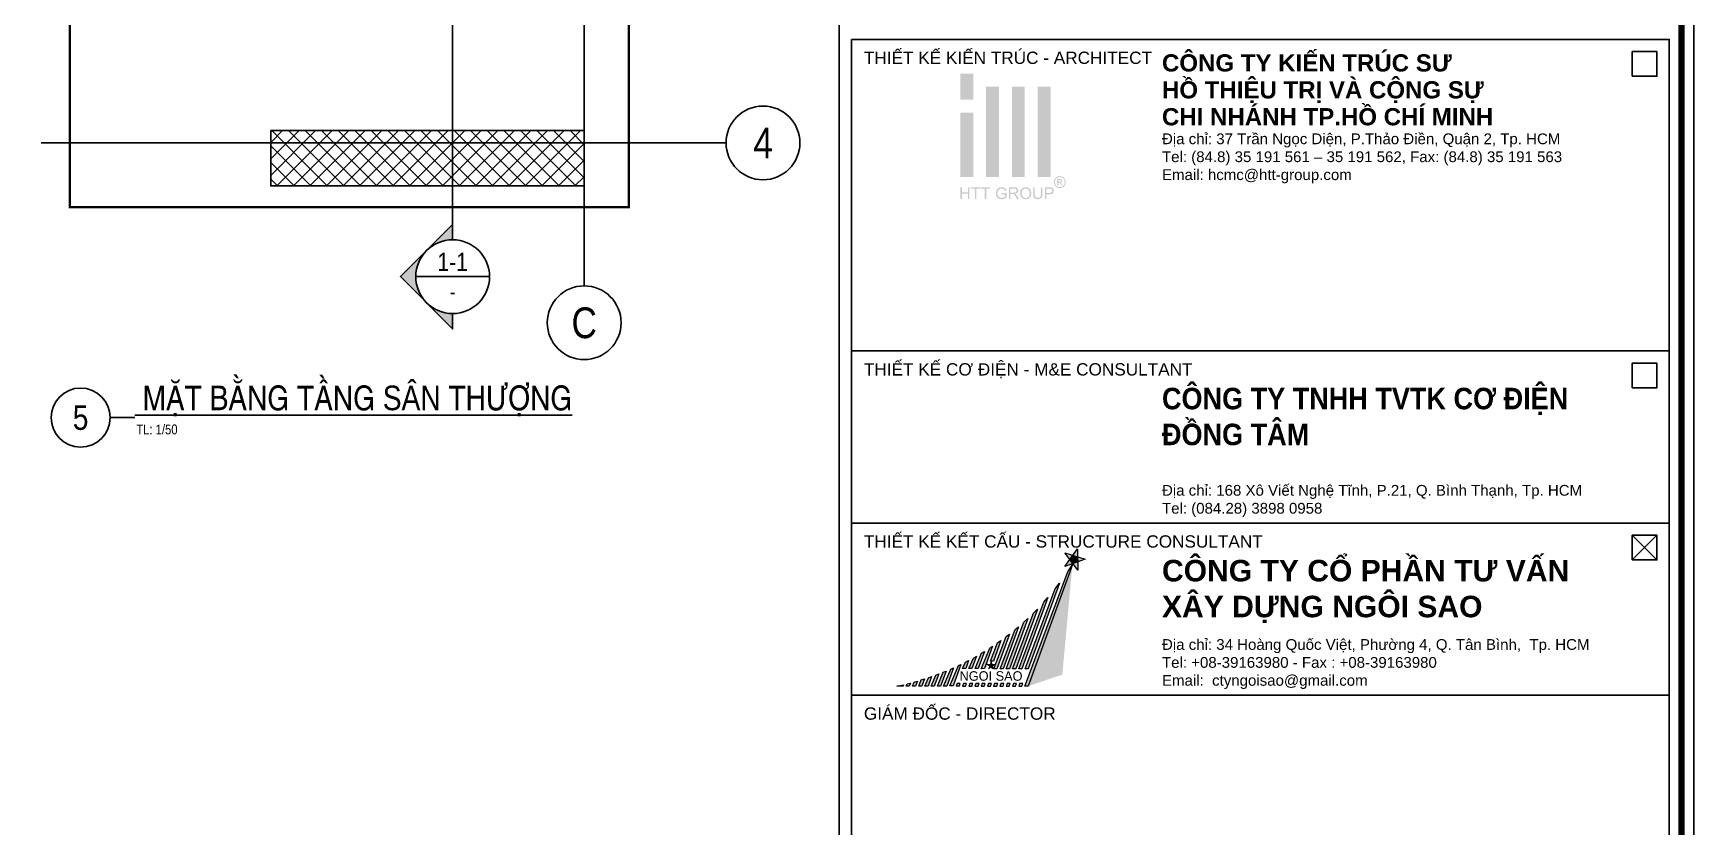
# Model space of a CAD drawing. Header units: millimetres. Extents: x 379264 to 1158416, y -283062 to 356890.
# Drawn here: x 721674 to 735180, y -19127 to -12671 of the extents above; entities that cross this region are included whole.
import ezdxf
from ezdxf.enums import TextEntityAlignment as Align

# ---------------------------------------------------------------- set-up
doc = ezdxf.new("R2010")
doc.units = ezdxf.units.MM
for name, pattern in [('BLOCK A - CHI TIET THANG 2$0$$0$HIDDEN', [0.375, 0.25, -0.125]), ('BLOCK A - CHI TIET THANG 2$0$HIDDEN', [0.375, 0.25, -0.125]), ('CENTER', [2, 1.25, -0.25, 0.25, -0.25])]:
    doc.linetypes.add(name, pattern=pattern)
for name, color, linetype in [('01PM. TEXT A', 3, 'Continuous'), ('03PM. TEXT C', 1, 'Continuous'), ('04PM. THIN', 7, 'Continuous'), ('05PM. FRAME', 4, 'Continuous'), ('07PM. WACO', 6, 'Continuous'), ('12PM. GRID', 8, 'CENTER'), ('13PM. HATCH', 8, 'Continuous'), ('BLOCK A - CHI TIET THANG 1$0$Concrete Line', 6, 'Continuous'), ('BLOCK A - CHI TIET THANG 1$0$Ky hieu Truc', 1, 'Continuous'), ('BLOCK A - CHI TIET THANG 2$0$Ky hieu Truc', 1, 'Continuous'), ('MB Ham 2$0$Wall Hatch', 134, 'Continuous'), ('mb_cot ham 2$0$Concrete Line', 6, 'Continuous')]:
    doc.layers.add(name, color=color, linetype=linetype)
doc.layers.add('CHG_XX_Khung ten$0$A1 BORDER$0$DGIONG', color=7, linetype='Continuous', lineweight=13, true_color=0x29ffff)
doc.layers.add('CHG_XX_Khung ten$0$A1 BORDER$0$STICK', color=7, linetype='Continuous', lineweight=9, true_color=0xe60000)
doc.layers.add('MB Ham 2$0$Wall Line', color=4, linetype='Continuous', lineweight=70)
doc.styles.add('[PMDC2013]STYLE', font='arial.ttf', dxfattribs={"width": 0.8})
doc.styles.add('BLOCK A - CHI TIET THANG 1$0$VNI-HelveC', font='VHELVCN_0.TTF')
doc.styles.add('BLOCK A - CHI TIET THANG 2$0$$0$Title Block Bold', font='VHELVEB_0.TTF')
doc.styles.add('BLOCK A - CHI TIET THANG 2$0$VNI-HelveC', font='VHELVCN_0.TTF')
doc.styles.add('BLOCK A - CHI TIET THANG 2$0$VNI-HelveCB', font='VHELVCB_0.TTF')
doc.styles.add('CHG_XX_Khung ten$0$A1 BORDER$0$ARIAL', font='arial.ttf')
doc.styles.add('CHG_XX_Khung ten$0$A1 BORDER$0$Arial - Bold', font='arialbd.ttf', dxfattribs={"height": 2.5})
doc.styles.add('CHG_XX_Khung ten$0$A1 BORDER$0$Star-AvoBold', font='VAVOB_0.TTF')
doc.styles.add('CHG_XX_Khung ten$0$title block pccc$0$ARIAL', font='arial.ttf')
pattern_1 = [(45, (-691944.65, -3824.53), (-67.351921, 67.351921), []), (135, (-691944.65, -3824.53), (-67.351921, -67.351921), [])]

# ---------------------------------------------------------------- blocks, each defined once
blk = doc.blocks.new('BLOCK A - CHI TIET THANG 2$0$HTT-Title')
at = {"lineweight": -2}
blk.add_line((6, 0), (11, 0), dxfattribs=at)
at = {"linetype": 'ByBlock', "lineweight": -2}
blk.add_circle((0, 0), 6, dxfattribs=at)
at = {"linetype": 'ByBlock', "lineweight": -2, "style": 'BLOCK A - CHI TIET THANG 2$0$VNI-HelveCB'}
blk.add_attdef('DWG.NAME', text='', height=5, dxfattribs=at).set_placement((11, 0), align=Align.BOTTOM_LEFT)
blk.add_attdef('NUMBER', text='', height=5, dxfattribs=at).set_placement((0, 0), align=Align.MIDDLE_CENTER)
at = {"linetype": 'ByBlock', "lineweight": -2, "style": 'BLOCK A - CHI TIET THANG 2$0$VNI-HelveC'}
blk.add_attdef('SCALE', text='', height=2, dxfattribs=at).set_placement((11.32, -1.41), align=Align.TOP_LEFT)
blk = doc.blocks.new('CHG_XX_Khung ten$0$A1 BORDER$0$HTT-Logo')
at = {"true_color": 0x134fb3}
h = blk.add_hatch(color=154, dxfattribs=at)
h.paths.add_polyline_path([(3, 29.1), (0, 29.1), (0, 23.1), (3, 23.1)])
h.paths.add_polyline_path([(3, 20.1), (0, 20.1), (0, 5.1), (3, 5.1)])
h.paths.add_polyline_path([(9, 26.1), (6, 26.1), (6, 5.1), (9, 5.1)])
h.paths.add_polyline_path([(15, 26.1), (12, 26.1), (12, 5.1), (15, 5.1)])
h.paths.add_polyline_path([(21, 26.1), (18, 26.1), (18, 5.1), (21, 5.1)])
h.paths.add_polyline_path([(2.12, 2.7), (1.76, 2.7), (1.76, 1.59), (0.36, 1.59), (0.36, 2.7), (0, 2.7), (0, 0), (0.36, 0), (0.36, 1.27), (1.76, 1.27), (1.76, 0), (2.12, 0)])
h.paths.add_polyline_path([(4.65, 2.7), (2.51, 2.7), (2.51, 2.38), (3.4, 2.38), (3.4, 0), (3.76, 0), (3.76, 2.38), (4.65, 2.38)])
h.paths.add_polyline_path([(6.95, 2.7), (4.81, 2.7), (4.81, 2.38), (5.7, 2.38), (5.7, 0), (6.06, 0), (6.06, 2.38), (6.95, 2.38)])
h.paths.add_polyline_path([(8.64, 1.36), (8.64, 1.41), (8.66, 1.58), (8.69, 1.75), (8.75, 1.9), (8.81, 2.03), (8.92, 2.17), (9.05, 2.28), (9.2, 2.37), (9.29, 2.39), (9.45, 2.43), (9.65, 2.44), (9.84, 2.42), (10, 2.37), (10.14, 2.29), (10.26, 2.18), (10.34, 2.03), (10.41, 1.86), (10.73, 1.95), (10.68, 2.11), (10.61, 2.26), (10.53, 2.39), (10.45, 2.47), (10.31, 2.57), (10.16, 2.65), (10.13, 2.66), (9.97, 2.71), (9.8, 2.74), (9.63, 2.75), (9.55, 2.74), (9.38, 2.73), (9.21, 2.7), (9.06, 2.65), (8.91, 2.58), (8.88, 2.56), (8.75, 2.47), (8.63, 2.36), (8.53, 2.23), (8.44, 2.07), (8.41, 1.99), (8.35, 1.84), (8.31, 1.68), (8.28, 1.51), (8.27, 1.34), (8.28, 1.26), (8.29, 1.09), (8.32, 0.92), (8.38, 0.77), (8.44, 0.62), (8.46, 0.58), (8.55, 0.44), (8.66, 0.32), (8.79, 0.21), (8.93, 0.12), (9, 0.09), (9.15, 0.03), (9.31, -0.01), (9.48, -0.04), (9.65, -0.05), (9.73, -0.04), (9.9, -0.03), (10.07, 0.01), (10.23, 0.06), (10.34, 0.11), (10.48, 0.18), (10.63, 0.27), (10.77, 0.38), (10.77, 1.38), (9.63, 1.38), (9.63, 1.06), (10.42, 1.06), (10.42, 0.56), (10.39, 0.53), (10.26, 0.45), (10.09, 0.37), (9.96, 0.32), (9.8, 0.29), (9.63, 0.28), (9.62, 0.28), (9.45, 0.29), (9.28, 0.33), (9.12, 0.4), (8.97, 0.49), (8.86, 0.61), (8.77, 0.75), (8.73, 0.85), (8.68, 1), (8.65, 1.17)])
h.paths.add_polyline_path([(13.16, 1.39), (13.28, 1.48), (13.3, 1.51), (13.39, 1.64), (13.44, 1.79), (13.46, 1.96), (13.46, 2.06), (13.42, 2.22), (13.35, 2.37), (13.31, 2.43), (13.19, 2.55), (13.05, 2.63), (13.01, 2.64), (12.87, 2.67), (12.7, 2.69), (12.5, 2.7), (11.3, 2.7), (11.3, 0), (11.66, 0), (11.66, 1.2), (12.07, 1.2), (12.11, 1.2), (12.28, 1.19), (12.44, 1.11), (12.49, 1.07), (12.62, 0.93), (12.67, 0.86), (12.77, 0.73), (12.88, 0.56), (13.23, 0), (13.68, 0), (13.21, 0.73), (13.13, 0.85), (13.03, 0.98), (12.92, 1.09), (12.86, 1.14), (12.7, 1.23), (12.86, 1.26), (13.03, 1.31)])
h.paths.add_polyline_path([(11.66, 1.51), (11.66, 2.4), (12.51, 2.4), (12.67, 2.39), (12.83, 2.35), (12.97, 2.27), (13.06, 2.13), (13.09, 1.96), (13.08, 1.87), (13.02, 1.72), (12.96, 1.64), (12.8, 1.55), (12.62, 1.52), (12.43, 1.51)], flags=16)
h.paths.add_polyline_path([(16.49, 1.43), (16.48, 1.6), (16.44, 1.77), (16.4, 1.92), (16.34, 2.07), (16.33, 2.09), (16.24, 2.23), (16.14, 2.36), (16.02, 2.47), (15.88, 2.57), (15.85, 2.59), (15.7, 2.66), (15.54, 2.71), (15.38, 2.74), (15.2, 2.75), (15.15, 2.75), (14.98, 2.73), (14.82, 2.7), (14.66, 2.64), (14.52, 2.57), (14.39, 2.48), (14.27, 2.37), (14.18, 2.26), (14.1, 2.14), (14.03, 2), (13.98, 1.84), (13.94, 1.68), (13.92, 1.5), (13.91, 1.31), (13.91, 1.29), (13.92, 1.12), (13.95, 0.96), (14, 0.8), (14.07, 0.64), (14.07, 0.62), (14.16, 0.48), (14.26, 0.35), (14.38, 0.23), (14.52, 0.14), (14.56, 0.12), (14.71, 0.04), (14.86, -0.01), (15.03, -0.04), (15.2, -0.05), (15.21, -0.05), (15.38, -0.03), (15.55, 0), (15.7, 0.05), (15.86, 0.12), (15.87, 0.13), (16.01, 0.22), (16.13, 0.33), (16.24, 0.46), (16.33, 0.61), (16.36, 0.69), (16.42, 0.84), (16.46, 1), (16.48, 1.17), (16.49, 1.35)])
h.paths.add_polyline_path([(14.28, 1.45), (14.3, 1.64), (14.34, 1.81), (14.4, 1.95), (14.47, 2.08), (14.57, 2.2), (14.73, 2.32), (14.88, 2.38), (15.04, 2.43), (15.21, 2.44), (15.38, 2.42), (15.54, 2.38), (15.69, 2.31), (15.82, 2.2), (15.93, 2.07), (16.01, 1.93), (16.04, 1.85), (16.09, 1.7), (16.12, 1.53), (16.12, 1.32), (16.11, 1.12), (16.08, 0.95), (16.03, 0.79), (15.96, 0.66), (15.86, 0.54), (15.8, 0.48), (15.67, 0.38), (15.53, 0.32), (15.37, 0.27), (15.2, 0.26), (15.12, 0.26), (14.95, 0.29), (14.8, 0.35), (14.67, 0.43), (14.54, 0.54), (14.45, 0.66), (14.37, 0.8), (14.32, 0.95), (14.29, 1.12), (14.28, 1.31)], flags=16)
h.paths.add_polyline_path([(17.31, 2.7), (16.96, 2.7), (16.96, 1.12), (16.96, 0.93), (16.98, 0.75), (17.02, 0.6), (17.06, 0.46), (17.07, 0.44), (17.15, 0.3), (17.27, 0.18), (17.4, 0.08), (17.51, 0.03), (17.67, -0.01), (17.84, -0.04), (18.02, -0.05), (18.2, -0.04), (18.37, -0.01), (18.52, 0.04), (18.66, 0.1), (18.68, 0.12), (18.81, 0.22), (18.91, 0.35), (18.99, 0.49), (19.02, 0.61), (19.06, 0.76), (19.07, 0.94), (19.08, 1.14), (19.08, 2.7), (18.72, 2.7), (18.72, 1.14), (18.72, 1.06), (18.71, 0.86), (18.68, 0.69), (18.62, 0.55), (18.55, 0.45), (18.49, 0.4), (18.36, 0.33), (18.19, 0.29), (17.99, 0.28), (17.92, 0.28), (17.75, 0.31), (17.6, 0.37), (17.46, 0.48), (17.38, 0.63), (17.34, 0.77), (17.32, 0.94), (17.31, 1.14)])
h.paths.add_polyline_path([(21.42, 1.25), (21.52, 1.34), (21.6, 1.45), (21.67, 1.59), (21.72, 1.75), (21.73, 1.92), (21.73, 1.97), (21.71, 2.13), (21.65, 2.29), (21.56, 2.44), (21.44, 2.55), (21.42, 2.56), (21.27, 2.63), (21.1, 2.67), (21.05, 2.68), (20.89, 2.7), (20.69, 2.7), (19.67, 2.7), (19.67, 0), (20.03, 0), (20.03, 1.1), (20.72, 1.1), (20.76, 1.1), (20.96, 1.11), (21.14, 1.14), (21.29, 1.19)])
h.paths.add_polyline_path([(20.03, 1.42), (20.03, 2.38), (20.72, 2.38), (20.93, 2.37), (21.06, 2.36), (21.16, 2.31), (21.28, 2.2), (21.34, 2.08), (21.37, 1.91), (21.36, 1.82), (21.31, 1.67), (21.22, 1.54), (21.09, 1.47), (20.93, 1.43), (20.73, 1.42)], flags=16)
h.paths.add_polyline_path([(23.87, 2.76), (24.01, 2.85), (24.13, 2.96), (24.24, 3.09), (24.33, 3.24), (24.35, 3.28), (24.42, 3.44), (24.47, 3.6), (24.5, 3.76), (24.51, 3.93), (24.51, 3.98), (24.49, 4.15), (24.46, 4.31), (24.4, 4.47), (24.33, 4.62), (24.29, 4.69), (24.19, 4.82), (24.08, 4.94), (23.95, 5.05), (23.81, 5.14), (23.77, 5.16), (23.61, 5.23), (23.45, 5.28), (23.29, 5.31), (23.12, 5.32), (23.08, 5.31), (22.92, 5.3), (22.76, 5.27), (22.6, 5.21), (22.44, 5.14), (22.38, 5.1), (22.24, 5.01), (22.12, 4.89), (22.01, 4.77), (21.92, 4.62), (21.89, 4.57), (21.82, 4.41), (21.77, 4.25), (21.74, 4.09), (21.73, 3.93), (21.73, 3.87), (21.75, 3.71), (21.79, 3.55), (21.84, 3.39), (21.92, 3.24), (21.95, 3.18), (22.05, 3.04), (22.16, 2.92), (22.29, 2.81), (22.43, 2.72), (22.48, 2.7), (22.64, 2.63), (22.79, 2.58), (22.96, 2.55), (23.12, 2.54), (23.18, 2.54), (23.34, 2.55), (23.5, 2.59), (23.66, 2.65), (23.82, 2.72)])
h.paths.add_polyline_path([(22.55, 2.92), (22.45, 2.98), (22.32, 3.09), (22.21, 3.21), (22.12, 3.35), (22.07, 3.44), (22.01, 3.6), (21.98, 3.76), (21.96, 3.93), (21.97, 4.03), (22, 4.19), (22.05, 4.35), (22.12, 4.51), (22.18, 4.61), (22.29, 4.73), (22.41, 4.85), (22.56, 4.94), (22.64, 4.98), (22.8, 5.04), (22.96, 5.07), (23.12, 5.09), (23.21, 5.08), (23.37, 5.06), (23.53, 5.01), (23.69, 4.94), (23.79, 4.88), (23.92, 4.77), (24.03, 4.65), (24.13, 4.51), (24.17, 4.41), (24.23, 4.25), (24.27, 4.09), (24.28, 3.93), (24.28, 3.83), (24.25, 3.67), (24.2, 3.51), (24.13, 3.35), (24.07, 3.25), (23.96, 3.13), (23.84, 3.01), (23.7, 2.92), (23.61, 2.87), (23.45, 2.81), (23.29, 2.78), (23.12, 2.77), (23.02, 2.77), (22.86, 2.8), (22.7, 2.85)], flags=16)
h.paths.add_polyline_path([(22.51, 3.16), (22.51, 4.65), (23.03, 4.65), (23.23, 4.64), (23.4, 4.62), (23.55, 4.52), (23.6, 4.47), (23.66, 4.31), (23.67, 4.25), (23.64, 4.09), (23.55, 3.96), (23.42, 3.87), (23.24, 3.82), (23.37, 3.75), (23.46, 3.64), (23.57, 3.47), (23.77, 3.16), (23.47, 3.16), (23.34, 3.39), (23.23, 3.58), (23.14, 3.7), (23.09, 3.74), (22.94, 3.79), (22.9, 3.79), (22.76, 3.79), (22.76, 3.16)], flags=0)
h.paths.add_polyline_path([(22.76, 4), (22.76, 4.45), (23.03, 4.45), (23.13, 4.45), (23.27, 4.42), (23.37, 4.35), (23.41, 4.21), (23.33, 4.06), (23.24, 4.02), (23.05, 4)], flags=0)
blk = doc.blocks.new('CHG_XX_Khung ten')
at = {"layer": 'CHG_XX_Khung ten$0$A1 BORDER$0$DGIONG'}
h = blk.add_hatch(color=256, dxfattribs=at)
h.paths.add_polyline_path([(724.94, 283.19), (724.15, 281.97), (717.19, 263.38), (717.7, 263.38)])
h.paths.add_polyline_path([(722.81, 280.17), (722.1, 279.22), (717.21, 266.21), (717.72, 266.21)], flags=17)
h.paths.add_polyline_path([(720.93, 277.8), (720.27, 277.04), (716.19, 266.22), (716.7, 266.22)])
h.paths.add_polyline_path([(719.23, 275.93), (718.6, 275.29), (715.18, 266.22), (715.69, 266.22)])
h.paths.add_polyline_path([(717.65, 274.38), (717.03, 273.81), (714.16, 266.22), (714.67, 266.22)])
h.paths.add_polyline_path([(716.14, 273.03), (715.61, 272.59), (713.15, 266.22), (713.66, 266.22)])
h.paths.add_polyline_path([(714.69, 271.86), (714.17, 271.45), (712.13, 266.23), (712.64, 266.23)])
h.paths.add_polyline_path([(713.29, 270.81), (712.76, 270.43), (711.57, 267.46), (712.07, 267.47)])
h.paths.add_polyline_path([(710.1, 266.23), (710.61, 266.24), (711.93, 269.87), (711.48, 269.56)])
h.paths.add_polyline_path([(710.61, 269.02), (710.13, 268.73), (709.08, 266.24), (709.59, 266.24)])
h.paths.add_polyline_path([(709.31, 268.26), (708.82, 267.97), (708.07, 266.24), (708.58, 266.24)])
h.paths.add_polyline_path([(708.04, 267.56), (707.54, 267.3), (707.05, 266.25), (707.56, 266.25)])
h.paths.add_polyline_path([(716.84, 263.8), (716.33, 263.8), (716.18, 263.38), (716.69, 263.38)])
h.paths.add_polyline_path([(715.67, 263.39), (715.82, 263.8), (715.32, 263.8), (715.16, 263.39)])
h.paths.add_polyline_path([(714.15, 263.39), (714.65, 263.39), (714.8, 263.8), (714.3, 263.8)])
h.paths.add_polyline_path([(713.13, 263.39), (713.64, 263.4), (713.79, 263.81), (713.28, 263.81)])
h.paths.add_polyline_path([(712.77, 263.81), (712.27, 263.81), (712.11, 263.39), (712.62, 263.4)])
h.paths.add_polyline_path([(711.25, 263.81), (711.1, 263.4), (711.61, 263.4), (711.76, 263.81)])
h.paths.add_polyline_path([(710.59, 263.4), (710.74, 263.82), (710.24, 263.82), (710.08, 263.4)])
h.paths.add_polyline_path([(709.73, 263.82), (709.22, 263.82), (709.07, 263.41), (709.57, 263.41)])
h.paths.add_polyline_path([(708.71, 263.82), (708.21, 263.82), (708.05, 263.41), (708.56, 263.41)])
h.paths.add_polyline_path([(707.54, 263.41), (707.69, 263.83), (707.19, 263.83), (707.03, 263.41)])
h.paths.add_polyline_path([(706.68, 263.83), (706.17, 263.83), (706.02, 263.42), (706.53, 263.42)])
h.paths.add_polyline_path([(705, 263.42), (705.51, 263.42), (706.79, 266.93), (706.4, 266.74)])
h.paths.add_polyline_path([(703.97, 263.37), (704.48, 263.37), (705.57, 266.36), (705.14, 266.17)])
h.paths.add_polyline_path([(704.36, 265.84), (703.91, 265.65), (702.96, 263.38), (703.46, 263.38)])
h.paths.add_polyline_path([(703.17, 265.37), (702.69, 265.19), (701.94, 263.38), (702.45, 263.38)])
h.paths.add_polyline_path([(702, 264.94), (701.5, 264.77), (700.92, 263.38), (701.43, 263.38)])
h.paths.add_polyline_path([(700.84, 264.56), (700.33, 264.4), (699.91, 263.39), (700.42, 263.39)])
h.paths.add_polyline_path([(699.7, 264.21), (699.18, 264.06), (698.89, 263.39), (699.4, 263.39)])
h.paths.add_polyline_path([(698.57, 263.9), (698.04, 263.77), (697.87, 263.38), (698.38, 263.39)])
h.paths.add_polyline_path([(697.37, 263.39), (697.45, 263.63), (696.91, 263.51), (696.35, 263.38)])
blk.add_hatch(color=256, dxfattribs=at).paths.add_polyline_path([(724.92, 283.21), (717.68, 263.38), (723.28, 265.27)])
at = {"layer": 'CHG_XX_Khung ten$0$A1 BORDER$0$STICK'}
for points in [[(723.71, 282.88), (725.74, 285.75), (725.8, 282.26), (723.67, 285.06), (727.02, 284.03)], [(725.76, 284.41), (724.96, 284.66), (724.49, 283.98), (724.99, 283.32), (725.77, 283.6)], [(711.25, 266.22), (711.64, 267.39), (712.01, 266.22), (711.02, 266.95), (712.24, 266.93)], [(711.87, 266.67), (711.78, 266.94), (711.49, 266.94), (711.4, 266.67), (711.63, 266.5)]]:
    blk.add_hatch(color=256, dxfattribs=at).paths.add_polyline_path(points)
for p, q in [((687, 577), (687, 17)), ((816, 283.93), (820, 287.93)), ((820, 283.93), (816, 287.93))]:
    blk.add_line(p, q)
for points in [[(15, 579), (826, 579), (826, 15), (15, 15)], [(816, 362.62), (820, 362.62), (820, 366.62), (816, 366.62)], [(816, 311.93), (820, 311.93), (820, 315.93), (816, 315.93)], [(816, 283.93), (820, 283.93), (820, 287.93), (816, 287.93)]]:
    blk.add_lwpolyline(points, close=True)
at = {"color": 4, "linetype": 'Continuous', "const_width": 1}
blk.add_lwpolyline([(17, 577), (824, 577), (824, 17), (17, 17)], close=True, dxfattribs=at)
at = {"linetype": 'Continuous'}
for points in [[(689, 368.62), (822, 368.62), (822, 317.93), (689, 317.93)], [(689, 317.93), (822, 317.93), (822, 289.93), (689, 289.93)], [(689, 289.93), (822, 289.93), (822, 261.93), (689, 261.93)]]:
    blk.add_lwpolyline(points, close=True, dxfattribs=at)
at = {"color": 9, "linetype": 'Continuous'}
blk.add_lwpolyline([(689, 261.93), (822, 261.93), (822, 231.73), (689, 231.73)], close=True, dxfattribs=at)
at = {"layer": 'CHG_XX_Khung ten$0$A1 BORDER$0$DGIONG'}
for points in [[(724.94, 283.19), (717.7, 263.38), (717.19, 263.38), (724.15, 281.97), (724.94, 283.19)], [(722.81, 280.17), (717.72, 266.21), (717.21, 266.21), (722.1, 279.22), (722.81, 280.17)], [(719.23, 275.93), (715.69, 266.22), (715.18, 266.22), (718.6, 275.29), (719.23, 275.93)], [(720.93, 277.8), (716.7, 266.22), (716.19, 266.22), (720.27, 277.04), (720.93, 277.8)], [(716.14, 273.03), (713.66, 266.22), (713.15, 266.22), (715.61, 272.59), (716.14, 273.03)], [(717.65, 274.38), (714.67, 266.22), (714.16, 266.22), (717.03, 273.81), (717.65, 274.38)], [(713.29, 270.81), (712.07, 267.47), (711.57, 267.46), (712.76, 270.43), (713.29, 270.81)], [(714.69, 271.86), (712.64, 266.23), (712.13, 266.23), (714.17, 271.45), (714.69, 271.86)], [(708.04, 267.56), (707.56, 266.25), (707.05, 266.25), (707.54, 267.3), (708.04, 267.56)], [(709.31, 268.26), (708.58, 266.24), (708.07, 266.24), (708.82, 267.97), (709.31, 268.26)], [(710.61, 269.02), (709.59, 266.24), (709.08, 266.24), (710.13, 268.73), (710.61, 269.02)], [(711.93, 269.87), (710.61, 266.24), (710.1, 266.23), (711.48, 269.56), (711.93, 269.87)], [(702, 264.94), (701.43, 263.38), (700.92, 263.38), (701.5, 264.77), (702, 264.94)], [(703.17, 265.37), (702.45, 263.38), (701.94, 263.38), (702.69, 265.19), (703.17, 265.37)], [(704.36, 265.84), (703.46, 263.38), (702.96, 263.38), (703.91, 265.65), (704.36, 265.84)], [(705.57, 266.36), (704.48, 263.37), (703.97, 263.37), (705.14, 266.17), (705.57, 266.36)], [(706.79, 266.93), (705.51, 263.42), (705, 263.42), (706.4, 266.74), (706.79, 266.93)], [(697.45, 263.63), (697.37, 263.39), (696.35, 263.38), (696.91, 263.51), (697.45, 263.63)], [(698.57, 263.9), (698.38, 263.39), (697.87, 263.38), (698.04, 263.77), (698.57, 263.9)], [(699.7, 264.21), (699.4, 263.39), (698.89, 263.39), (699.18, 264.06), (699.7, 264.21)], [(700.84, 264.56), (700.42, 263.39), (699.91, 263.39), (700.33, 264.4), (700.84, 264.56)]]:
    blk.add_lwpolyline(points, dxfattribs=at)
for points in [[(706.53, 263.42), (706.68, 263.83), (706.17, 263.83), (706.02, 263.42)], [(707.54, 263.41), (707.69, 263.83), (707.19, 263.83), (707.03, 263.41)], [(708.56, 263.41), (708.71, 263.82), (708.21, 263.82), (708.05, 263.41)], [(709.57, 263.41), (709.73, 263.82), (709.22, 263.82), (709.07, 263.41)], [(710.59, 263.4), (710.74, 263.82), (710.24, 263.82), (710.08, 263.4)], [(711.61, 263.4), (711.76, 263.81), (711.25, 263.81), (711.1, 263.4)], [(712.62, 263.4), (712.77, 263.81), (712.27, 263.81), (712.11, 263.39)], [(713.64, 263.4), (713.79, 263.81), (713.28, 263.81), (713.13, 263.39)], [(714.65, 263.39), (714.8, 263.8), (714.3, 263.8), (714.15, 263.39)], [(715.67, 263.39), (715.82, 263.8), (715.32, 263.8), (715.16, 263.39)], [(716.69, 263.38), (716.84, 263.8), (716.33, 263.8), (716.18, 263.38)]]:
    blk.add_lwpolyline(points, close=True, dxfattribs=at)
at = {"layer": 'CHG_XX_Khung ten$0$A1 BORDER$0$STICK'}
for p, q in [((723.67, 285.06), (727.02, 284.03)), ((725.8, 282.26), (723.67, 285.06)), ((723.71, 282.88), (725.74, 285.75)), ((727.02, 284.03), (723.71, 282.88)), ((725.74, 285.75), (725.8, 282.26)), ((711.02, 266.95), (712.24, 266.93)), ((712.01, 266.22), (711.02, 266.95)), ((712.24, 266.93), (711.25, 266.22)), ((711.64, 267.39), (712.01, 266.22))]:
    blk.add_line(p, q, dxfattribs=at)
at = {"xscale": 0.7, "yscale": 0.7, "zscale": 0.7}
blk.add_blockref('CHG_XX_Khung ten$0$A1 BORDER$0$HTT-Logo', (706.68, 342.64), dxfattribs=at)
for s, style, p in [('THIẾT KẾ KIẾN TRÚC - ARCHITECT', 'CHG_XX_Khung ten$0$A1 BORDER$0$ARIAL', (691, 365.62)), ('THIẾT KẾ CƠ ĐIỆN - M&E CONSULTANT', 'CHG_XX_Khung ten$0$A1 BORDER$0$ARIAL', (691, 314.93)), ('THIẾT KẾ KẾT CẤU - STRUCTURE CONSULTANT', 'CHG_XX_Khung ten$0$A1 BORDER$0$ARIAL', (691, 286.93)), ('GIÁM ĐỐC - DIRECTOR', 'CHG_XX_Khung ten$0$title block pccc$0$ARIAL', (691, 258.93))]:
    blk.add_text(s, height=2, dxfattribs=dict(style=style)).set_placement(p, align=Align.MIDDLE_LEFT)
at = {"ltscale": 10, "insert": (739.49, 366.19), "char_height": 2.8, "width": 76.248, "attachment_point": 1, "line_spacing_factor": 0.938532, "style": 'CHG_XX_Khung ten$0$A1 BORDER$0$Arial - Bold'}
blk.add_mtext('CÔNG TY KIẾN TRÚC SƯ\\PHỒ THIỆU TRỊ VÀ CỘNG SỰ\\PCHI NHÁNH TP.HỒ CHÍ MINH', dxfattribs=at)
at = {"ltscale": 10}
for s, insert, char_height, width, attachment_point, style in [('Địa chỉ: 37 Trần Ngọc Diện, P.Thảo Điền, Quận 2, Tp. HCM\\PTel: (84.8) 35 191 561 – 35 191 562, Fax: (84.8) 35 191 563\\PEmail: hcmc@htt-group.com', (739.49, 345.2), 1.75, 83.001, 7, 'CHG_XX_Khung ten$0$A1 BORDER$0$ARIAL'), ('{\\W0.9;CÔNG TY TNHH TVTK CƠ ĐIỆN \\PĐỒNG TÂM}', (739.49, 311.93), 3.5, 76.248, 1, 'CHG_XX_Khung ten$0$A1 BORDER$0$Arial - Bold'), ('\\pt8.75;Địa chỉ: 168 Xô Viết Nghệ Tĩnh, P.21, Q. Bình Thạnh, Tp. HCM \\P\\ptz;Tel: (084.28) 3898 0958', (739.49, 290.93), 1.75, 83.001, 7, 'CHG_XX_Khung ten$0$A1 BORDER$0$ARIAL'), ('CÔNG TY CỔ PHẦN TƯ VẤN \\PXÂY DỰNG NGÔI SAO', (739.49, 283.93), 3.5, 76.248, 1, 'CHG_XX_Khung ten$0$A1 BORDER$0$Arial - Bold'), ('Địa chỉ: 34 Hoàng Quốc Việt, Phường 4, Q. Tân Bình,  Tp. HCM\\PTel: +08-39163980 - Fax : +08-39163980 \\PEmail:  ctyngoisao@gmail.com', (739.49, 262.93), 1.75, 83.001, 7, 'CHG_XX_Khung ten$0$A1 BORDER$0$ARIAL')]:
    blk.add_mtext(s, dxfattribs=dict(at, insert=insert, char_height=char_height, width=width, attachment_point=attachment_point, style=style))
at = {"layer": 'CHG_XX_Khung ten$0$A1 BORDER$0$STICK', "style": 'CHG_XX_Khung ten$0$A1 BORDER$0$Star-AvoBold', "width": 1}
blk.add_text('NGOI SAO', height=1.547, dxfattribs=at).set_placement((706.57, 264.27))
blk = doc.blocks.new('*U1663')
blk.add_hatch(color=256).paths.add_polyline_path([(-480, 17049), (-480, 16834), (0, 16834), (0, 17049)])
h = blk.add_hatch(color=256)
edge = h.paths.add_edge_path()
edge.add_line((0, 600), (0, 849))
edge.add_line((0, 849), (-849, 0))
edge.add_line((-849, 0), (0, -849))
edge.add_line((0, -849), (0, -600))
edge.add_arc((0, 0), 600, 90, 270, ccw=False)
at = {"linetype": 'BLOCK A - CHI TIET THANG 2$0$$0$HIDDEN', "ltscale": 10}
blk.add_line((0, 600), (0, 17049), dxfattribs=at)
blk.add_line((-600, 0), (600, 0))
blk.add_lwpolyline([(-480, 17049), (-480, 16834), (0, 16834), (0, 17049)], close=True)
blk.add_lwpolyline([(0, 600), (0, 849), (-849, 0), (0, -849), (0, -600, -1)], format="xyb", close=True)
blk.add_circle((0, 0), 600)
at = {"style": 'BLOCK A - CHI TIET THANG 2$0$$0$Title Block Bold', "flags": 8}
blk.add_attdef('VIEWNUMBER', text='', height=300, dxfattribs=at).set_placement((0, 0), align=Align.BOTTOM_CENTER)
blk.add_attdef('DRAWINGREFERENCE', text='', height=250, dxfattribs=at).set_placement((0, -120), align=Align.TOP_CENTER)
blk = doc.blocks.new('*U1591')
at = {"layer": 'MB Ham 2$0$Wall Hatch'}
h = blk.add_hatch(dxfattribs=at)
h.set_pattern_fill('LINE10', color=256, scale=100, angle=45, style=0, pattern_type=2)
h.set_pattern_definition([(45, (-5000, 150), (-70.7107, 70.7107), [])])
h.paths.add_polyline_path([(-5150, 0), (0, 0), (0, 200), (-5150, 200)])
at = {"layer": 'MB Ham 2$0$Wall Line'}
blk.add_lwpolyline([(-5150, 0), (0, 0), (0, 200), (-5150, 200)], close=True, dxfattribs=at)
blk = doc.blocks.new('*U1578')
at = {"layer": 'MB Ham 2$0$Wall Hatch'}
h = blk.add_hatch(dxfattribs=at)
h.set_pattern_fill('LINE10', color=256, scale=100, angle=45, style=0, pattern_type=2)
h.set_pattern_definition([(45, (-2250, 150), (-70.7107, 70.7107), [])])
h.paths.add_polyline_path([(-2400, 0), (0, 0), (0, 200), (-2400, 200)])
at = {"layer": 'MB Ham 2$0$Wall Line'}
blk.add_lwpolyline([(-2400, 0), (0, 0), (0, 200), (-2400, 200)], close=True, dxfattribs=at)
blk = doc.blocks.new('*U1580')
at = {"layer": 'MB Ham 2$0$Wall Hatch'}
h = blk.add_hatch(dxfattribs=at)
h.set_pattern_fill('LINE10', color=256, scale=100, angle=45, style=0, pattern_type=2)
h.set_pattern_definition([(45, (-1850, -1150), (-70.7107, 70.7107), [])])
h.paths.add_polyline_path([(0, 700), (0, 0), (200, 0), (200, 700)])
at = {"layer": 'MB Ham 2$0$Wall Line'}
blk.add_lwpolyline([(0, 700), (0, 0), (200, 0), (200, 700)], close=True, dxfattribs=at)
blk = doc.blocks.new('*U1592')
at = {"layer": 'MB Ham 2$0$Wall Hatch'}
h = blk.add_hatch(dxfattribs=at)
h.set_pattern_fill('LINE10', color=256, scale=100, angle=45, style=0, pattern_type=2)
h.set_pattern_definition([(45, (-3150, -2650), (-70.7107, 70.7107), [])])
h.paths.add_polyline_path([(0, 500), (0, 0), (200, 0), (200, 500)])
at = {"layer": 'MB Ham 2$0$Wall Line'}
blk.add_lwpolyline([(0, 500), (0, 0), (200, 0), (200, 500)], close=True, dxfattribs=at)
blk = doc.blocks.new('*U1584')
at = {"layer": 'MB Ham 2$0$Wall Hatch'}
h = blk.add_hatch(dxfattribs=at)
h.set_pattern_fill('LINE10', color=256, scale=100, angle=45, style=0, pattern_type=2)
h.set_pattern_definition([(45, (-450, 150), (-70.71, 70.71), [])])
h.paths.add_polyline_path([(-600, 0), (0, 0), (0, 200), (-600, 200)])
at = {"layer": 'MB Ham 2$0$Wall Line'}
blk.add_lwpolyline([(-600, 0), (0, 0), (0, 200), (-600, 200)], close=True, dxfattribs=at)
blk = doc.blocks.new('*U1585')
at = {"layer": 'MB Ham 2$0$Wall Hatch'}
h = blk.add_hatch(dxfattribs=at)
h.set_pattern_fill('LINE10', color=256, scale=100, angle=45, style=0, pattern_type=2)
h.set_pattern_definition([(45, (-2050, 450), (-70.7107, 70.7107), [])])
h.paths.add_polyline_path([(-2500, 0), (0, 0), (0, 200), (-2500, 200)])
at = {"layer": 'MB Ham 2$0$Wall Line'}
blk.add_lwpolyline([(-2500, 0), (0, 0), (0, 200), (-2500, 200)], close=True, dxfattribs=at)
blk = doc.blocks.new('*U1589')
at = {"layer": 'MB Ham 2$0$Wall Hatch'}
h = blk.add_hatch(dxfattribs=at)
h.set_pattern_fill('LINE10', color=256, scale=100, angle=45, style=0, pattern_type=2)
h.set_pattern_definition([(45, (-850, 150), (-70.711, 70.711), [])])
h.paths.add_polyline_path([(-1000, 0), (0, 0), (0, 200), (-1000, 200)])
at = {"layer": 'MB Ham 2$0$Wall Line'}
blk.add_lwpolyline([(-1000, 0), (0, 0), (0, 200), (-1000, 200)], close=True, dxfattribs=at)
blk = doc.blocks.new('*U1587')
at = {"layer": 'MB Ham 2$0$Wall Hatch'}
h = blk.add_hatch(dxfattribs=at)
h.set_pattern_fill('LINE10', color=256, scale=100, angle=45, style=0, pattern_type=2)
h.set_pattern_definition([(45, (-450, -250), (-70.71, 70.71), [])])
h.paths.add_polyline_path([(0, 100), (0, 0), (100, 0), (100, 100)])
at = {"layer": 'MB Ham 2$0$Wall Line'}
blk.add_lwpolyline([(0, 100), (0, 0), (100, 0), (100, 100)], close=True, dxfattribs=at)
blk = doc.blocks.new('*U1588')
at = {"layer": 'MB Ham 2$0$Wall Hatch'}
h = blk.add_hatch(dxfattribs=at)
h.set_pattern_fill('LINE10', color=256, scale=100, angle=45, style=0, pattern_type=2)
h.set_pattern_definition([(45, (-450, 1050), (-70.711, 70.711), [])])
h.paths.add_polyline_path([(0, 1400), (0, 0), (100, 0), (100, 1400)])
at = {"layer": 'MB Ham 2$0$Wall Line'}
blk.add_lwpolyline([(0, 1400), (0, 0), (100, 0), (100, 1400)], close=True, dxfattribs=at)
blk = doc.blocks.new('BLOCK A - CHI TIET THANG 2$0$HTT-Grid')
at = {"layer": '05PM. FRAME', "linetype": 'ByBlock', "lineweight": -2}
blk.add_line((0, -2.5), (0, 0), dxfattribs=at)
blk.add_circle((0, -8.5), 6, dxfattribs=at)
at = {"layer": '03PM. TEXT C', "linetype": 'ByBlock', "lineweight": -2, "style": 'BLOCK A - CHI TIET THANG 2$0$VNI-HelveC'}
blk.add_attdef('GRID', text='', height=5, dxfattribs=at).set_placement((0, -8.5), align=Align.MIDDLE)
blk = doc.blocks.new('BLOCK A - CHI TIET THANG 1$0$HTT-Grid')
at = {"layer": '05PM. FRAME', "linetype": 'ByBlock', "lineweight": -2}
blk.add_line((0, -2.5), (0, 0), dxfattribs=at)
blk.add_circle((0, -8.5), 6, dxfattribs=at)
at = {"layer": '03PM. TEXT C', "linetype": 'ByBlock', "lineweight": -2, "style": '[PMDC2013]STYLE', "width": 0.8}
blk.add_attdef('GRID', text='', height=5, dxfattribs=at).set_placement((0, -8.5), align=Align.MIDDLE)
blk = doc.blocks.new('ArchStaireCT-2')
at = {"layer": '13PM. HATCH'}
h = blk.add_hatch(dxfattribs=at)
h.set_pattern_fill('ANSI37', color=256, scale=30, style=0)
h.set_pattern_definition(pattern_1)
h.paths.add_polyline_path([(-550, 7900), (-100, 7900), (-100, 10450), (-550, 10450)])
h = blk.add_hatch(dxfattribs=at)
h.set_pattern_fill('ANSI37', color=256, scale=30, style=0)
h.set_pattern_definition(pattern_1)
h.paths.add_polyline_path([(-3450, 10150), (-3750, 10150), (-3750, 7950), (-3450, 7950)])
h.paths.add_polyline_path([(-2850, 5550), (-3150, 5550), (-3150, 5350), (-3150, 2750), (-2850, 2750)])
h = blk.add_hatch(dxfattribs=at)
h.set_pattern_fill('ANSI37', color=256, scale=30, style=0)
h.set_pattern_definition(pattern_1)
h.paths.add_polyline_path([(0, 1250), (0, 1700), (-2550, 1700), (-2550, 1250)])
h = blk.add_hatch(dxfattribs=at)
h.set_pattern_fill('ANSI37', color=256, scale=30, style=0)
h.set_pattern_definition([(45, (-691944.65, -5424.53), (-67.351921, 67.351921), []), (135, (-691944.65, -5424.53), (-67.351921, -67.351921), [])])
h.paths.add_polyline_path([(0, 100), (-2550, 100), (-2550, -350), (0, -350)])
at = {"linetype": 'BLOCK A - CHI TIET THANG 2$0$HIDDEN', "ltscale": 10, "const_width": 20}
blk.add_lwpolyline([(363, -523), (363, 10641), (-4184, 10641), (-4184, -523)], close=True, dxfattribs=at)
at = {"layer": '12PM. GRID', "ltscale": 3}
for p, q in [((0, -1038), (0, 11206)), ((1033, 10450), (-4418, 10450)), ((1033, 0), (-4418, 0))]:
    blk.add_line(p, q, dxfattribs=at)
at = {"layer": 'BLOCK A - CHI TIET THANG 1$0$Concrete Line', "flags": 128}
for points in [[(-550, 10450), (-100, 10450), (-100, 7900), (-550, 7900)], [(-3450, 10150), (-3450, 7950), (-3750, 7950), (-3750, 10150)]]:
    blk.add_lwpolyline(points, close=True, dxfattribs=at)
at = {"layer": 'mb_cot ham 2$0$Concrete Line'}
blk.add_line((-3450, 10150), (-3450, 7950), dxfattribs=at)
for points in [[(-550, 10450), (-550, 7900), (-100, 7900), (-100, 10450)], [(-3150, 5550), (-2850, 5550), (-2850, 2750), (-3150, 2750)], [(-2550, 1700), (-2550, 1250), (0, 1250), (0, 1700)], [(-2550, 100), (-2550, -350), (0, -350), (0, 100)]]:
    blk.add_lwpolyline(points, close=True, dxfattribs=at)
at = {"layer": '07PM. WACO'}
ref = blk.add_blockref('*U1663', (-1070, -1088), dxfattribs=dict(at, xscale=0.5, yscale=0.5, zscale=0.5))
ref.add_attrib('VIEWNUMBER', '1-1', dxfattribs={"layer": '0', "height": 150, "style": 'BLOCK A - CHI TIET THANG 2$0$VNI-HelveCB'}).set_placement((-1070, -1088), align=Align.BOTTOM_CENTER)
ref.add_attrib('DRAWINGREFERENCE', '-', dxfattribs={"layer": '0', "height": 125, "style": 'BLOCK A - CHI TIET THANG 2$0$VNI-HelveCB'}).set_placement((-1070, -1148), align=Align.TOP_CENTER)
at = {"layer": 'BLOCK A - CHI TIET THANG 1$0$Ky hieu Truc'}
ref = blk.add_blockref('BLOCK A - CHI TIET THANG 1$0$HTT-Grid', (1033, 10450), dxfattribs=dict(at, xscale=50, yscale=50, zscale=50, rotation=90))
ref.add_attrib('GRID', '3', dxfattribs={"layer": '0', "linetype": 'ByBlock', "lineweight": -2, "height": 250, "style": 'BLOCK A - CHI TIET THANG 1$0$VNI-HelveC'}).set_placement((1459, 10449), align=Align.MIDDLE)
ref = blk.add_blockref('BLOCK A - CHI TIET THANG 1$0$HTT-Grid', (1029, 0), dxfattribs=dict(at, xscale=50, yscale=50, zscale=50, rotation=90))
ref.add_attrib('GRID', '4', dxfattribs={"layer": '0', "linetype": 'ByBlock', "lineweight": -2, "height": 250, "style": 'BLOCK A - CHI TIET THANG 1$0$VNI-HelveC'}).set_placement((1455, -1), align=Align.MIDDLE)
at = {"layer": 'BLOCK A - CHI TIET THANG 2$0$Ky hieu Truc'}
ref = blk.add_blockref('BLOCK A - CHI TIET THANG 2$0$HTT-Grid', (0, -1038), dxfattribs=dict(at, xscale=50, yscale=50, zscale=50))
ref.add_attrib('GRID', 'C', dxfattribs={"layer": '0', "linetype": 'ByBlock', "lineweight": -2, "height": 250, "style": 'BLOCK A - CHI TIET THANG 2$0$VNI-HelveC'}).set_placement((0, -1463), align=Align.MIDDLE)
at = {"layer": 'MB Ham 2$0$Wall Line'}
for name, p, rotation in [('*U1584', (-3450, 8150), 180), ('*U1578', (-2850, 7950), 90), ('*U1591', (-150, 7900), 90), ('*U1580', (-3150, 5350), 90), ('*U1588', (-2850, 2950), 270), ('*U1587', (-450, 2950), 270), ('*U1589', (-2850, 2450), 90), ('*U1592', (-2550, 1250), 90)]:
    blk.add_blockref(name, p, dxfattribs=dict(at, rotation=rotation))
at = {"layer": 'MB Ham 2$0$Wall Line', "xscale": -1}
blk.add_blockref('*U1584', (-3450, 7950), dxfattribs=at)
for name, p, rotation in [('*U1578', (-3050, 7950), 270), ('*U1591', (-350, 7900), 270), ('*U1585', (-350, 7150), 180), ('*U1580', (-3150, 5550), 90), ('*U1588', (-2850, 2850), 270), ('*U1587', (-450, 2850), 270), ('*U1589', (-3050, 2450), 270), ('*U1592', (-2550, 1450), 90)]:
    blk.add_blockref(name, p, dxfattribs=dict(at, rotation=rotation))
at = {"layer": 'MB Ham 2$0$Wall Line'}
blk.add_blockref('*U1585', (-350, 6950), dxfattribs=at)

msp = doc.modelspace()

# ---------------------------------------------------------------- block references
at = {"layer": '01PM. TEXT A'}
ref = msp.add_blockref('BLOCK A - CHI TIET THANG 2$0$HTT-Title', (722058.98, -15798.03), dxfattribs=dict(at, xscale=40, yscale=40, zscale=40))
ref.add_attrib('NUMBER', '5', dxfattribs={"layer": '0', "color": 0, "linetype": 'ByBlock', "lineweight": -2, "height": 200, "style": 'BLOCK A - CHI TIET THANG 2$0$VNI-HelveCB'}).set_placement((722058.98, -15798.03), align=Align.MIDDLE_CENTER)
ref.add_attrib('DWG.NAME', '%%u MAËT BAÈNG TAÀNG SAÂN THÖÔÏNG', dxfattribs={"layer": '0', "color": 3, "linetype": 'ByBlock', "lineweight": -2, "height": 200, "style": 'BLOCK A - CHI TIET THANG 2$0$VNI-HelveCB'}).set_placement((722498.98, -15798.03), align=Align.BOTTOM_LEFT)
ref.add_attrib('SCALE', 'TL: 1/50', dxfattribs={"layer": '0', "color": 0, "linetype": 'ByBlock', "lineweight": -2, "height": 80, "style": 'BLOCK A - CHI TIET THANG 2$0$VNI-HelveC'}).set_placement((722511.6, -15854.58), align=Align.TOP_LEFT)

# ---------------------------------------------------------------- next in the draw order: block references
at = {"layer": '04PM. THIN', "xscale": 50, "yscale": 50, "zscale": 50}
msp.add_blockref('CHG_XX_Khung ten', (693879.92, -31152.33), dxfattribs=at)

# ---------------------------------------------------------------- next in the draw order: block references
at = {"layer": 'BLOCK A - CHI TIET THANG 1$0$Concrete Line'}
msp.add_blockref('ArchStaireCT-2', (726155.13, -13563.71), dxfattribs=at)

doc.saveas('drawing.dxf')
